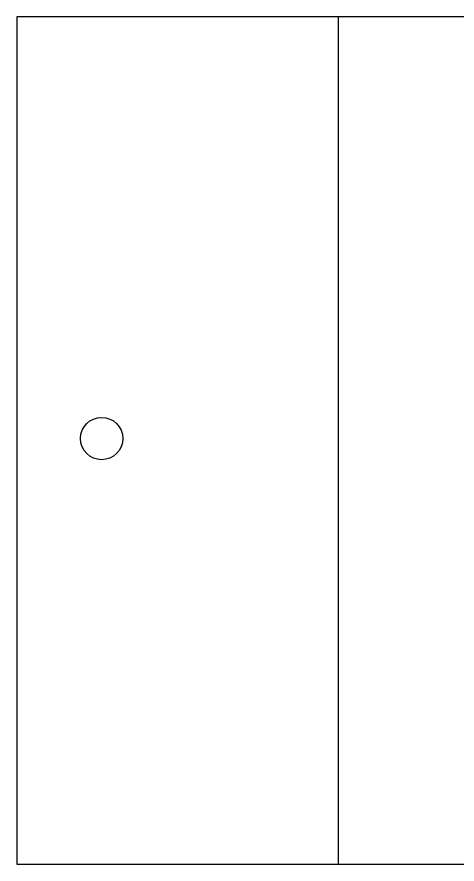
# Model space of a CAD drawing. Header units: millimetres. Extents: x -232 to 122, y -10 to 110.
# Drawn here: x -232.4 to -180.3, y 0 to 100 of the extents above; entities that cross this region are included whole.
import ezdxf

# ---------------------------------------------------------------- set-up
doc = ezdxf.new("R2010")
doc.units = ezdxf.units.MM
doc.layers.get('0').update_dxf_attribs({"linetype": 'CONTINUOUS'})

msp = doc.modelspace()

# ---------------------------------------------------------------- linework, layer by layer
for p, q in [((-110.52, 100), (-232.36, 100)), ((-232.36, 100), (-232.36, 0)), ((-194.41, 100), (-194.41, 0)), ((-232.36, 0), (-110.52, 0))]:
    msp.add_line(p, q)
msp.add_circle((-222.35, 50.23), 2.5)

doc.saveas('drawing.dxf')
